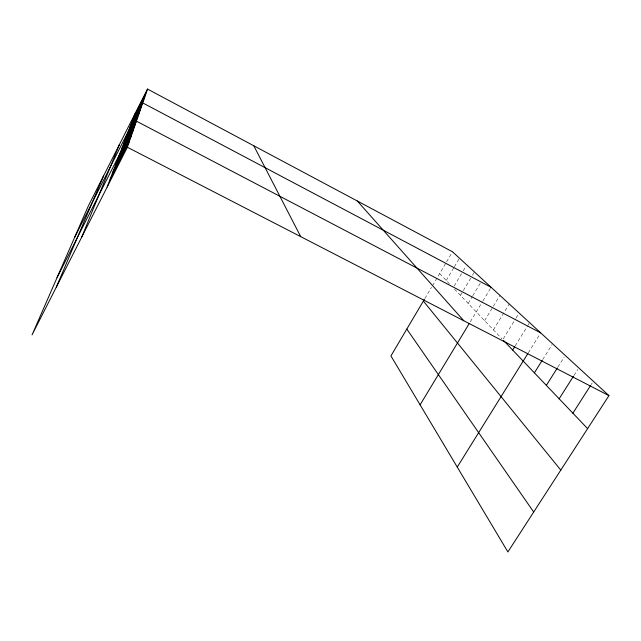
<?xml version="1.0" encoding="UTF-8"?>
<svg xmlns="http://www.w3.org/2000/svg" width="641" height="641" viewBox="0 0 641 641"><rect width="100%" height="100%" fill="white"/><g stroke="black" fill="none" stroke-linecap="round" stroke-linejoin="round"><path stroke-width="0.48" stroke-dasharray="3.21 2.4" d="M424.887 298.498L431.481 287.352M432.443 285.734L446.08 262.674M446.577 261.832L452.514 251.793M446.232 280.454L453.868 267.601M454.373 266.744L459.461 258.179M454.165 286.022L462.738 271.656M463.235 270.814L465.759 266.584M460.454 295.357L471.96 276.143M472.457 275.31L474.46 271.968M468.146 303.417L472.273 296.567M472.786 295.709L480.518 282.857M470.31 321.782L482.425 301.743M482.937 300.893L491.15 287.32M484.604 320.66L499.948 295.405M493.41 329.891L509.258 303.962M503.257 338.841L515.54 318.857M516.045 318.024L518.609 313.858M515.212 345.9L527.535 325.973M528.048 325.139L529.073 323.481M528.336 352.79L540.203 333.713M542.703 359.553L552.061 344.618M557.894 367.077L564.192 357.093M574.015 375.402L577.725 369.561M591.17 384.608L592.244 382.925M439.646 273.555L449.381 283.755M454.485 289.099L502.079 338.977"/><path stroke-width="0.96" d="M147.502 89.059L88.338 205.969L32.05 334.89L127.383 147.246L147.502 89.059L452.514 251.793L608.95 395.617L507.888 551.941L390.922 355.931L424.382 299.355M107.175 187.012L135.123 113.521M81.84 236.89L119.474 144.441M56.304 287.152L103.57 175.866M133.937 116.646L146.653 91.519M132.679 119.939L145.747 94.123M131.357 123.425L144.802 96.879M129.955 127.118L143.792 99.796M74.797 237.002L142.719 102.897L491.15 287.32M126.926 135.083L141.613 106.094M125.283 139.385L140.435 109.491M123.545 143.977L139.177 113.12M121.686 148.872L137.839 116.999M57.073 277.577L136.405 121.149L540.716 332.887M117.551 159.729L134.866 125.604M115.252 165.779L133.208 130.395M112.776 172.301L131.421 135.563M110.092 179.36L129.482 141.164M420.095 404.816L469.316 323.425M512.648 350.05L514.699 346.733M457.241 467.073L527.823 353.624M534.386 372.83L542.182 360.386M546.356 385.369L557.374 367.91M559.152 398.782L573.479 376.235M572.87 413.165L590.633 385.449M127.383 147.246L608.95 395.617M503.409 340.363L587.621 428.613M357.333 201.018L463.82 320.764M423.372 301.07L560.795 470.101M406.803 329.081L533.697 512.023M253.788 145.763L300.725 236.649"/></g></svg>
